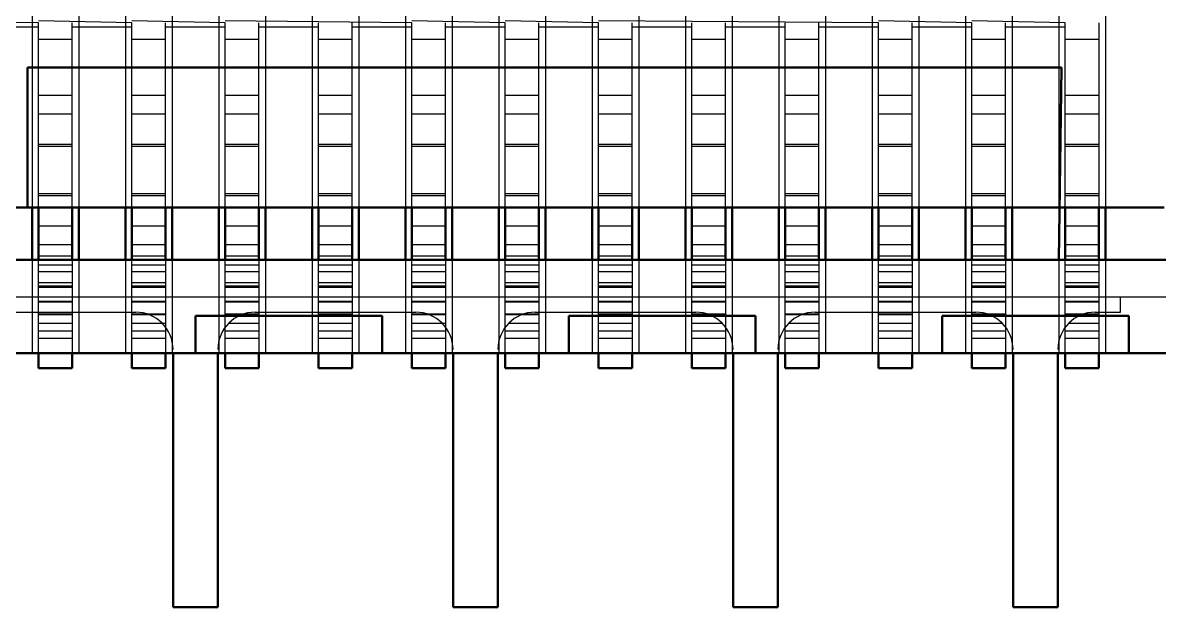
# Model space of a CAD drawing. Header units: inches. Extents: x -1.5 to 1.5, y -0.23 to 0.16.
# Drawn here: x 0.0287 to 0.3332, y -0.228 to -0.0715 of the extents above; entities that cross this region are included whole.
import ezdxf

# ---------------------------------------------------------------- set-up
doc = ezdxf.new("R2010")
doc.units = ezdxf.units.IN
doc.header["$MEASUREMENT"] = 0
doc.linetypes.add('Dashed', pattern=[2, 1, -1])
doc.layers.add('AM_4', color=7, linetype='Continuous', lineweight=50)
doc.layers.add('AM_9', color=6, linetype='Dashed', lineweight=25)

msp = doc.modelspace()

# ---------------------------------------------------------------- linework, layer by layer
at = {"layer": 'AM_4'}
for p, q in [((0.03, -0.0835), (0.03, -0.121)), ((0.307, -0.0835), (0.03, -0.0835)), ((0.307, -0.0835), (0.30625, -0.135)), ((0.3345, -0.121), (-0.3345, -0.121)), ((0.03125, -0.121), (0.03125, -0.135)), ((0.033, -0.135), (0.033, -0.121)), ((0.042, -0.121), (0.042, -0.135)), ((0.04375, -0.121), (0.04375, -0.135)), ((0.05625, -0.121), (0.05625, -0.135)), ((0.058, -0.135), (0.058, -0.121)), ((0.067, -0.121), (0.067, -0.135)), ((0.06875, -0.121), (0.06875, -0.135)), ((0.08125, -0.121), (0.08125, -0.135)), ((0.083, -0.135), (0.083, -0.121)), ((0.092, -0.121), (0.092, -0.135)), ((0.09375, -0.121), (0.09375, -0.135)), ((0.10625, -0.121), (0.10625, -0.135)), ((0.108, -0.135), (0.108, -0.121)), ((0.117, -0.121), (0.117, -0.135)), ((0.11875, -0.121), (0.11875, -0.135)), ((0.13125, -0.121), (0.13125, -0.135)), ((0.133, -0.135), (0.133, -0.121)), ((0.142, -0.121), (0.142, -0.135)), ((0.14375, -0.121), (0.14375, -0.135)), ((0.15625, -0.121), (0.15625, -0.135)), ((0.158, -0.135), (0.158, -0.121)), ((0.167, -0.121), (0.167, -0.135)), ((0.16875, -0.121), (0.16875, -0.135)), ((0.18125, -0.121), (0.18125, -0.135)), ((0.183, -0.135), (0.183, -0.121)), ((0.192, -0.121), (0.192, -0.135)), ((0.19375, -0.121), (0.19375, -0.135)), ((0.20625, -0.121), (0.20625, -0.135)), ((0.208, -0.135), (0.208, -0.121)), ((0.217, -0.121), (0.217, -0.135)), ((0.21875, -0.121), (0.21875, -0.135)), ((0.23125, -0.121), (0.23125, -0.135)), ((0.233, -0.135), (0.233, -0.121)), ((0.242, -0.121), (0.242, -0.135)), ((0.24375, -0.121), (0.24375, -0.135)), ((0.25625, -0.121), (0.25625, -0.135)), ((0.258, -0.135), (0.258, -0.121)), ((0.267, -0.121), (0.267, -0.135)), ((0.26875, -0.121), (0.26875, -0.135)), ((0.28125, -0.121), (0.28125, -0.135)), ((0.283, -0.135), (0.283, -0.121)), ((0.292, -0.121), (0.292, -0.135)), ((0.29375, -0.121), (0.29375, -0.135)), ((0.308, -0.135), (0.308, -0.121)), ((0.317, -0.121), (0.317, -0.135)), ((0.31875, -0.121), (0.31875, -0.135)), ((-1.235, -0.135), (1.235, -0.135)), ((0.075, -0.15), (0.075, -0.16)), ((0.125, -0.15), (0.075, -0.15)), ((0.125, -0.16), (0.125, -0.15)), ((0.175, -0.15), (0.175, -0.16)), ((0.225, -0.15), (0.175, -0.15)), ((0.225, -0.16), (0.225, -0.15)), ((0.275, -0.15), (0.275, -0.16)), ((0.325, -0.15), (0.275, -0.15)), ((0.325, -0.16), (0.325, -0.15)), ((-1.505, -0.16), (1.505, -0.16)), ((0.033, -0.164), (0.033, -0.16)), ((0.042, -0.16), (0.042, -0.164)), ((0.058, -0.164), (0.058, -0.16)), ((0.067, -0.16), (0.067, -0.164)), ((0.069, -0.16), (0.069, -0.228)), ((0.081, -0.228), (0.081, -0.16)), ((0.083, -0.164), (0.083, -0.16)), ((0.092, -0.16), (0.092, -0.164)), ((0.108, -0.164), (0.108, -0.16)), ((0.117, -0.16), (0.117, -0.164)), ((0.133, -0.164), (0.133, -0.16)), ((0.142, -0.16), (0.142, -0.164)), ((0.144, -0.16), (0.144, -0.228)), ((0.156, -0.228), (0.156, -0.16)), ((0.158, -0.164), (0.158, -0.16)), ((0.167, -0.16), (0.167, -0.164)), ((0.183, -0.164), (0.183, -0.16)), ((0.192, -0.16), (0.192, -0.164)), ((0.208, -0.164), (0.208, -0.16)), ((0.217, -0.16), (0.217, -0.164)), ((0.219, -0.16), (0.219, -0.228)), ((0.231, -0.228), (0.231, -0.16)), ((0.233, -0.164), (0.233, -0.16)), ((0.242, -0.16), (0.242, -0.164)), ((0.258, -0.164), (0.258, -0.16)), ((0.267, -0.16), (0.267, -0.164)), ((0.283, -0.164), (0.283, -0.16)), ((0.292, -0.16), (0.292, -0.164)), ((0.294, -0.16), (0.294, -0.228)), ((0.306, -0.228), (0.306, -0.16)), ((0.308, -0.164), (0.308, -0.16)), ((0.317, -0.16), (0.317, -0.164)), ((0.042, -0.164), (0.033, -0.164)), ((0.067, -0.164), (0.058, -0.164)), ((0.092, -0.164), (0.083, -0.164)), ((0.117, -0.164), (0.108, -0.164)), ((0.142, -0.164), (0.133, -0.164)), ((0.167, -0.164), (0.158, -0.164)), ((0.192, -0.164), (0.183, -0.164)), ((0.217, -0.164), (0.208, -0.164)), ((0.242, -0.164), (0.233, -0.164)), ((0.267, -0.164), (0.258, -0.164)), ((0.292, -0.164), (0.283, -0.164)), ((0.317, -0.164), (0.308, -0.164)), ((0.069, -0.228), (0.081, -0.228)), ((0.144, -0.228), (0.156, -0.228)), ((0.219, -0.228), (0.231, -0.228)), ((0.294, -0.228), (0.306, -0.228))]:
    msp.add_line(p, q, dxfattribs=at)
at = {"layer": 'AM_9'}
for p, q in [((0.03125, -0.0555), (0.03125, -0.121)), ((0.04375, -0.0555), (0.04375, -0.121)), ((0.05625, -0.0555), (0.05625, -0.121)), ((0.06875, -0.0555), (0.06875, -0.121)), ((0.08125, -0.0555), (0.08125, -0.121)), ((0.09375, -0.0555), (0.09375, -0.121)), ((0.10625, -0.0555), (0.10625, -0.121)), ((0.11875, -0.0555), (0.11875, -0.121)), ((0.13125, -0.0555), (0.13125, -0.121)), ((0.14375, -0.0555), (0.14375, -0.121)), ((0.15625, -0.0555), (0.15625, -0.121)), ((0.16875, -0.0555), (0.16875, -0.121)), ((0.18125, -0.0555), (0.18125, -0.121)), ((0.19375, -0.0555), (0.19375, -0.121)), ((0.20625, -0.0555), (0.20625, -0.121)), ((0.21875, -0.0555), (0.21875, -0.121)), ((0.23125, -0.0555), (0.23125, -0.121)), ((0.24375, -0.0555), (0.24375, -0.121)), ((0.25625, -0.0555), (0.25625, -0.121)), ((0.26875, -0.0555), (0.26875, -0.121)), ((0.28125, -0.0555), (0.28125, -0.121)), ((0.29375, -0.0555), (0.29375, -0.121)), ((0.30625, -0.0555), (0.30625, -0.121)), ((0.31875, -0.0555), (0.31875, -0.121)), ((0.033, -0.07151), (-0.042, -0.071)), ((0.033, -0.07269), (0.017, -0.07269)), ((0.058, -0.07151), (0.033, -0.071)), ((0.033, -0.121), (0.033, -0.07151)), ((0.042, -0.121), (0.042, -0.07151)), ((0.058, -0.07269), (0.042, -0.07269)), ((0.083, -0.07151), (0.058, -0.071)), ((0.058, -0.121), (0.058, -0.07151)), ((0.067, -0.121), (0.067, -0.07151)), ((0.083, -0.07269), (0.067, -0.07269)), ((0.133, -0.07151), (0.083, -0.071)), ((0.083, -0.121), (0.083, -0.07151)), ((0.092, -0.121), (0.092, -0.07151)), ((0.108, -0.07269), (0.092, -0.07269)), ((0.108, -0.121), (0.108, -0.07151)), ((0.117, -0.121), (0.117, -0.07151)), ((0.133, -0.07269), (0.117, -0.07269)), ((0.158, -0.07151), (0.133, -0.071)), ((0.133, -0.121), (0.133, -0.07151)), ((0.142, -0.121), (0.142, -0.07151)), ((0.158, -0.07269), (0.142, -0.07269)), ((0.183, -0.07151), (0.158, -0.071)), ((0.158, -0.121), (0.158, -0.07151)), ((0.167, -0.121), (0.167, -0.07151)), ((0.183, -0.07269), (0.167, -0.07269)), ((0.258, -0.07151), (0.183, -0.071)), ((0.183, -0.121), (0.183, -0.07151)), ((0.192, -0.121), (0.192, -0.07151)), ((0.208, -0.07269), (0.192, -0.07269)), ((0.208, -0.121), (0.208, -0.07151)), ((0.217, -0.121), (0.217, -0.07151)), ((0.233, -0.07269), (0.217, -0.07269)), ((0.233, -0.121), (0.233, -0.07151)), ((0.242, -0.121), (0.242, -0.07151)), ((0.258, -0.07269), (0.242, -0.07269)), ((0.283, -0.07151), (0.258, -0.071)), ((0.258, -0.121), (0.258, -0.07151)), ((0.267, -0.121), (0.267, -0.07151)), ((0.283, -0.07269), (0.267, -0.07269)), ((0.308, -0.07151), (0.283, -0.071)), ((0.283, -0.121), (0.283, -0.07151)), ((0.292, -0.121), (0.292, -0.07151)), ((0.308, -0.07269), (0.292, -0.07269)), ((0.308, -0.121), (0.308, -0.07151)), ((0.317, -0.0715), (0.317, -0.121)), ((0.042, -0.076), (0.033, -0.076)), ((0.067, -0.076), (0.058, -0.076)), ((0.092, -0.076), (0.083, -0.076)), ((0.117, -0.076), (0.108, -0.076)), ((0.142, -0.076), (0.133, -0.076)), ((0.167, -0.076), (0.158, -0.076)), ((0.192, -0.076), (0.183, -0.076)), ((0.217, -0.076), (0.208, -0.076)), ((0.242, -0.076), (0.233, -0.076)), ((0.267, -0.076), (0.258, -0.076)), ((0.292, -0.076), (0.283, -0.076)), ((0.317, -0.076), (0.308, -0.076)), ((0.042, -0.091), (0.033, -0.091)), ((0.067, -0.091), (0.058, -0.091)), ((0.092, -0.091), (0.083, -0.091)), ((0.117, -0.091), (0.108, -0.091)), ((0.142, -0.091), (0.133, -0.091)), ((0.167, -0.091), (0.158, -0.091)), ((0.192, -0.091), (0.183, -0.091)), ((0.217, -0.091), (0.208, -0.091)), ((0.242, -0.091), (0.233, -0.091)), ((0.267, -0.091), (0.258, -0.091)), ((0.292, -0.091), (0.283, -0.091)), ((0.317, -0.091), (0.308, -0.091)), ((0.042, -0.096), (0.033, -0.096)), ((0.067, -0.096), (0.058, -0.096)), ((0.092, -0.096), (0.083, -0.096)), ((0.117, -0.096), (0.108, -0.096)), ((0.142, -0.096), (0.133, -0.096)), ((0.167, -0.096), (0.158, -0.096)), ((0.192, -0.096), (0.183, -0.096)), ((0.217, -0.096), (0.208, -0.096)), ((0.242, -0.096), (0.233, -0.096)), ((0.267, -0.096), (0.258, -0.096)), ((0.292, -0.096), (0.283, -0.096)), ((0.317, -0.096), (0.308, -0.096)), ((0.042, -0.10411), (0.033, -0.10411)), ((0.042, -0.10466), (0.033, -0.10466)), ((0.067, -0.10411), (0.058, -0.10411)), ((0.067, -0.10466), (0.058, -0.10466)), ((0.092, -0.10411), (0.083, -0.10411)), ((0.092, -0.10466), (0.083, -0.10466)), ((0.117, -0.10411), (0.108, -0.10411)), ((0.117, -0.10466), (0.108, -0.10466)), ((0.142, -0.10411), (0.133, -0.10411)), ((0.142, -0.10466), (0.133, -0.10466)), ((0.167, -0.10411), (0.158, -0.10411)), ((0.167, -0.10466), (0.158, -0.10466)), ((0.192, -0.10411), (0.183, -0.10411)), ((0.192, -0.10466), (0.183, -0.10466)), ((0.217, -0.10411), (0.208, -0.10411)), ((0.217, -0.10466), (0.208, -0.10466)), ((0.242, -0.10411), (0.233, -0.10411)), ((0.242, -0.10466), (0.233, -0.10466)), ((0.267, -0.10411), (0.258, -0.10411)), ((0.267, -0.10466), (0.258, -0.10466)), ((0.292, -0.10411), (0.283, -0.10411)), ((0.292, -0.10466), (0.283, -0.10466)), ((0.317, -0.10411), (0.308, -0.10411)), ((0.317, -0.10466), (0.308, -0.10466)), ((0.042, -0.11734), (0.033, -0.11734)), ((0.042, -0.11789), (0.033, -0.11789)), ((0.067, -0.11734), (0.058, -0.11734)), ((0.067, -0.11789), (0.058, -0.11789)), ((0.092, -0.11734), (0.083, -0.11734)), ((0.092, -0.11789), (0.083, -0.11789)), ((0.117, -0.11734), (0.108, -0.11734)), ((0.117, -0.11789), (0.108, -0.11789)), ((0.142, -0.11734), (0.133, -0.11734)), ((0.142, -0.11789), (0.133, -0.11789)), ((0.167, -0.11734), (0.158, -0.11734)), ((0.167, -0.11789), (0.158, -0.11789)), ((0.192, -0.11734), (0.183, -0.11734)), ((0.192, -0.11789), (0.183, -0.11789)), ((0.217, -0.11734), (0.208, -0.11734)), ((0.217, -0.11789), (0.208, -0.11789)), ((0.242, -0.11734), (0.233, -0.11734)), ((0.242, -0.11789), (0.233, -0.11789)), ((0.267, -0.11734), (0.258, -0.11734)), ((0.267, -0.11789), (0.258, -0.11789)), ((0.292, -0.11734), (0.283, -0.11734)), ((0.292, -0.11789), (0.283, -0.11789)), ((0.317, -0.11734), (0.308, -0.11734)), ((0.317, -0.11789), (0.308, -0.11789)), ((0.042, -0.126), (0.033, -0.126)), ((0.067, -0.126), (0.058, -0.126)), ((0.092, -0.126), (0.083, -0.126)), ((0.117, -0.126), (0.108, -0.126)), ((0.142, -0.126), (0.133, -0.126)), ((0.167, -0.126), (0.158, -0.126)), ((0.192, -0.126), (0.183, -0.126)), ((0.217, -0.126), (0.208, -0.126)), ((0.242, -0.126), (0.233, -0.126)), ((0.267, -0.126), (0.258, -0.126)), ((0.292, -0.126), (0.283, -0.126)), ((0.317, -0.126), (0.308, -0.126)), ((0.042, -0.131), (0.033, -0.131)), ((0.067, -0.131), (0.058, -0.131)), ((0.092, -0.131), (0.083, -0.131)), ((0.117, -0.131), (0.108, -0.131)), ((0.142, -0.131), (0.133, -0.131)), ((0.167, -0.131), (0.158, -0.131)), ((0.192, -0.131), (0.183, -0.131)), ((0.217, -0.131), (0.208, -0.131)), ((0.242, -0.131), (0.233, -0.131)), ((0.267, -0.131), (0.258, -0.131)), ((0.292, -0.131), (0.283, -0.131)), ((0.317, -0.131), (0.308, -0.131)), ((0.03125, -0.135), (0.03125, -0.16)), ((0.042, -0.13401), (0.033, -0.13401)), ((0.033, -0.16), (0.033, -0.135)), ((0.042, -0.13637), (0.033, -0.13637)), ((0.042, -0.135), (0.042, -0.16)), ((0.04375, -0.135), (0.04375, -0.16)), ((0.05625, -0.135), (0.05625, -0.16)), ((0.067, -0.13401), (0.058, -0.13401)), ((0.058, -0.16), (0.058, -0.135)), ((0.067, -0.13637), (0.058, -0.13637)), ((0.067, -0.135), (0.067, -0.16)), ((0.06875, -0.135), (0.06875, -0.16)), ((0.08125, -0.135), (0.08125, -0.16)), ((0.092, -0.13401), (0.083, -0.13401)), ((0.083, -0.16), (0.083, -0.135)), ((0.092, -0.13637), (0.083, -0.13637)), ((0.092, -0.135), (0.092, -0.16)), ((0.09375, -0.135), (0.09375, -0.16)), ((0.10625, -0.135), (0.10625, -0.16)), ((0.117, -0.13401), (0.108, -0.13401)), ((0.108, -0.16), (0.108, -0.135)), ((0.117, -0.13637), (0.108, -0.13637)), ((0.117, -0.135), (0.117, -0.16)), ((0.11875, -0.135), (0.11875, -0.16)), ((0.13125, -0.135), (0.13125, -0.16)), ((0.142, -0.13401), (0.133, -0.13401)), ((0.133, -0.16), (0.133, -0.135)), ((0.142, -0.13637), (0.133, -0.13637)), ((0.142, -0.135), (0.142, -0.16)), ((0.14375, -0.135), (0.14375, -0.16)), ((0.15625, -0.135), (0.15625, -0.16)), ((0.167, -0.13401), (0.158, -0.13401)), ((0.158, -0.16), (0.158, -0.135)), ((0.167, -0.13637), (0.158, -0.13637)), ((0.167, -0.135), (0.167, -0.16)), ((0.16875, -0.135), (0.16875, -0.16)), ((0.18125, -0.135), (0.18125, -0.16)), ((0.192, -0.13401), (0.183, -0.13401)), ((0.183, -0.16), (0.183, -0.135)), ((0.192, -0.13637), (0.183, -0.13637)), ((0.192, -0.135), (0.192, -0.16)), ((0.19375, -0.135), (0.19375, -0.16)), ((0.20625, -0.135), (0.20625, -0.16)), ((0.217, -0.13401), (0.208, -0.13401)), ((0.208, -0.16), (0.208, -0.135)), ((0.217, -0.13637), (0.208, -0.13637)), ((0.217, -0.135), (0.217, -0.16)), ((0.21875, -0.135), (0.21875, -0.16)), ((0.23125, -0.135), (0.23125, -0.16)), ((0.242, -0.13401), (0.233, -0.13401)), ((0.233, -0.16), (0.233, -0.135)), ((0.242, -0.13637), (0.233, -0.13637)), ((0.242, -0.135), (0.242, -0.16)), ((0.24375, -0.135), (0.24375, -0.16)), ((0.25625, -0.135), (0.25625, -0.16)), ((0.267, -0.13401), (0.258, -0.13401)), ((0.258, -0.16), (0.258, -0.135)), ((0.267, -0.13637), (0.258, -0.13637)), ((0.267, -0.135), (0.267, -0.16)), ((0.26875, -0.135), (0.26875, -0.16)), ((0.28125, -0.135), (0.28125, -0.16)), ((0.292, -0.13401), (0.283, -0.13401)), ((0.283, -0.16), (0.283, -0.135)), ((0.292, -0.13637), (0.283, -0.13637)), ((0.292, -0.135), (0.292, -0.16)), ((0.29375, -0.135), (0.29375, -0.16)), ((0.30625, -0.135), (0.30625, -0.16)), ((0.317, -0.13401), (0.308, -0.13401)), ((0.308, -0.16), (0.308, -0.135)), ((0.317, -0.13637), (0.308, -0.13637)), ((0.317, -0.135), (0.317, -0.16)), ((0.31875, -0.135), (0.31875, -0.16)), ((0.042, -0.13817), (0.033, -0.13817)), ((0.067, -0.13817), (0.058, -0.13817)), ((0.092, -0.13817), (0.083, -0.13817)), ((0.117, -0.13817), (0.108, -0.13817)), ((0.142, -0.13817), (0.133, -0.13817)), ((0.167, -0.13817), (0.158, -0.13817)), ((0.192, -0.13817), (0.183, -0.13817)), ((0.217, -0.13817), (0.208, -0.13817)), ((0.242, -0.13817), (0.233, -0.13817)), ((0.267, -0.13817), (0.258, -0.13817)), ((0.292, -0.13817), (0.283, -0.13817)), ((0.317, -0.13817), (0.308, -0.13817)), ((0.042, -0.14117), (0.033, -0.14117)), ((0.042, -0.14203), (0.033, -0.14203)), ((0.042, -0.14238), (0.033, -0.14238)), ((0.067, -0.14117), (0.058, -0.14117)), ((0.067, -0.14203), (0.058, -0.14203)), ((0.067, -0.14238), (0.058, -0.14238)), ((0.092, -0.14117), (0.083, -0.14117)), ((0.092, -0.14203), (0.083, -0.14203)), ((0.092, -0.14238), (0.083, -0.14238)), ((0.117, -0.14117), (0.108, -0.14117)), ((0.117, -0.14203), (0.108, -0.14203)), ((0.117, -0.14238), (0.108, -0.14238)), ((0.142, -0.14117), (0.133, -0.14117)), ((0.142, -0.14203), (0.133, -0.14203)), ((0.142, -0.14238), (0.133, -0.14238)), ((0.167, -0.14117), (0.158, -0.14117)), ((0.167, -0.14203), (0.158, -0.14203)), ((0.167, -0.14238), (0.158, -0.14238)), ((0.192, -0.14117), (0.183, -0.14117)), ((0.192, -0.14203), (0.183, -0.14203)), ((0.192, -0.14238), (0.183, -0.14238)), ((0.217, -0.14117), (0.208, -0.14117)), ((0.217, -0.14203), (0.208, -0.14203)), ((0.217, -0.14238), (0.208, -0.14238)), ((0.242, -0.14117), (0.233, -0.14117)), ((0.242, -0.14203), (0.233, -0.14203)), ((0.242, -0.14238), (0.233, -0.14238)), ((0.267, -0.14117), (0.258, -0.14117)), ((0.267, -0.14203), (0.258, -0.14203)), ((0.267, -0.14238), (0.258, -0.14238)), ((0.292, -0.14117), (0.283, -0.14117)), ((0.292, -0.14203), (0.283, -0.14203)), ((0.292, -0.14238), (0.283, -0.14238)), ((0.317, -0.14117), (0.308, -0.14117)), ((0.317, -0.14203), (0.308, -0.14203)), ((0.317, -0.14238), (0.308, -0.14238)), ((0.345, -0.145), (-0.345, -0.145)), ((0.042, -0.1461), (0.033, -0.1461)), ((0.067, -0.1461), (0.058, -0.1461)), ((0.092, -0.1461), (0.083, -0.1461)), ((0.117, -0.1461), (0.108, -0.1461)), ((0.142, -0.1461), (0.133, -0.1461)), ((0.167, -0.1461), (0.158, -0.1461)), ((0.192, -0.1461), (0.183, -0.1461)), ((0.217, -0.1461), (0.208, -0.1461)), ((0.242, -0.1461), (0.233, -0.1461)), ((0.267, -0.1461), (0.258, -0.1461)), ((0.292, -0.1461), (0.283, -0.1461)), ((0.317, -0.1461), (0.308, -0.1461)), ((0.32275, -0.149), (0.32275, -0.145)), ((0.016, -0.149), (0.059, -0.149)), ((0.042, -0.14634), (0.033, -0.14634)), ((0.067, -0.14634), (0.058, -0.14634)), ((0.092, -0.14634), (0.083, -0.14634)), ((0.091, -0.149), (0.134, -0.149)), ((0.117, -0.14634), (0.108, -0.14634)), ((0.142, -0.14634), (0.133, -0.14634)), ((0.167, -0.14634), (0.158, -0.14634)), ((0.166, -0.149), (0.209, -0.149)), ((0.192, -0.14634), (0.183, -0.14634)), ((0.217, -0.14634), (0.208, -0.14634)), ((0.242, -0.14634), (0.233, -0.14634)), ((0.241, -0.149), (0.284, -0.149)), ((0.267, -0.14634), (0.258, -0.14634)), ((0.292, -0.14634), (0.283, -0.14634)), ((0.317, -0.14634), (0.308, -0.14634)), ((0.316, -0.149), (0.32275, -0.149)), ((0.042, -0.14957), (0.033, -0.14957)), ((0.042, -0.14971), (0.033, -0.14971)), ((0.042, -0.152), (0.033, -0.152)), ((0.067, -0.14957), (0.058, -0.14957)), ((0.067, -0.14971), (0.058, -0.14971)), ((0.067, -0.152), (0.058, -0.152)), ((0.092, -0.14957), (0.083, -0.14957)), ((0.092, -0.14971), (0.083, -0.14971)), ((0.092, -0.152), (0.08386, -0.152)), ((0.117, -0.14957), (0.108, -0.14957)), ((0.117, -0.14971), (0.108, -0.14971)), ((0.117, -0.152), (0.108, -0.152)), ((0.142, -0.14957), (0.133, -0.14957)), ((0.142, -0.14971), (0.133, -0.14971)), ((0.142, -0.152), (0.133, -0.152)), ((0.167, -0.14957), (0.158, -0.14957)), ((0.167, -0.14971), (0.158, -0.14971)), ((0.167, -0.152), (0.15886, -0.152)), ((0.192, -0.14957), (0.183, -0.14957)), ((0.192, -0.14971), (0.183, -0.14971)), ((0.192, -0.152), (0.183, -0.152)), ((0.217, -0.14957), (0.208, -0.14957)), ((0.217, -0.14971), (0.208, -0.14971)), ((0.21614, -0.152), (0.208, -0.152)), ((0.242, -0.14957), (0.233, -0.14957)), ((0.242, -0.14971), (0.233, -0.14971)), ((0.242, -0.152), (0.23386, -0.152)), ((0.267, -0.14957), (0.258, -0.14957)), ((0.267, -0.14971), (0.258, -0.14971)), ((0.267, -0.152), (0.258, -0.152)), ((0.292, -0.14957), (0.283, -0.14957)), ((0.292, -0.14971), (0.283, -0.14971)), ((0.29114, -0.152), (0.283, -0.152)), ((0.317, -0.14957), (0.308, -0.14957)), ((0.317, -0.14971), (0.308, -0.14971)), ((0.317, -0.152), (0.30886, -0.152)), ((0.042, -0.15404), (0.033, -0.15404)), ((0.067, -0.15404), (0.058, -0.15404)), ((0.092, -0.15404), (0.083, -0.15404)), ((0.117, -0.15404), (0.108, -0.15404)), ((0.142, -0.15404), (0.133, -0.15404)), ((0.167, -0.15404), (0.158, -0.15404)), ((0.192, -0.15404), (0.183, -0.15404)), ((0.217, -0.15404), (0.208, -0.15404)), ((0.242, -0.15404), (0.233, -0.15404)), ((0.267, -0.15404), (0.258, -0.15404)), ((0.292, -0.15404), (0.283, -0.15404)), ((0.317, -0.15404), (0.308, -0.15404)), ((0.042, -0.156), (0.033, -0.156)), ((0.067, -0.156), (0.058, -0.156)), ((0.092, -0.156), (0.083, -0.156)), ((0.117, -0.156), (0.108, -0.156)), ((0.142, -0.156), (0.133, -0.156)), ((0.167, -0.156), (0.158, -0.156)), ((0.192, -0.156), (0.183, -0.156)), ((0.217, -0.156), (0.208, -0.156)), ((0.242, -0.156), (0.233, -0.156)), ((0.267, -0.156), (0.258, -0.156)), ((0.292, -0.156), (0.283, -0.156)), ((0.317, -0.156), (0.308, -0.156))]:
    msp.add_line(p, q, dxfattribs=at)
for centre, start, end in [((0.059, -0.159), 0, 90), ((0.091, -0.159), 90, 180), ((0.134, -0.159), 0, 90), ((0.166, -0.159), 90, 180), ((0.209, -0.159), 0, 90), ((0.241, -0.159), 90, 180), ((0.284, -0.159), 0, 90), ((0.316, -0.159), 90, 180)]:
    msp.add_arc(centre, 0.01, start, end, dxfattribs=at)

doc.saveas('drawing.dxf')
